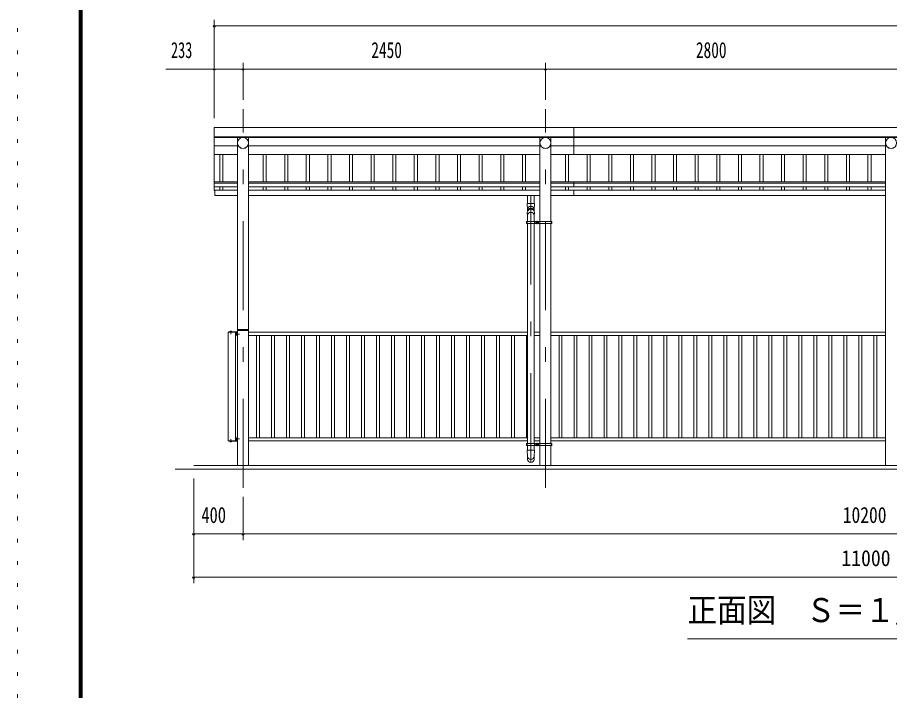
# Model space of a CAD drawing. Units: millimetres, scale not verified, with parts at other scales. Extents: x -27014 to 27021, y -10500 to 10500.
# Drawn here: x -2679 to 4386, y 0 to 5457 of the extents above; entities that cross this region are included whole.
import ezdxf
from ezdxf.enums import TextEntityAlignment as Align

# ---------------------------------------------------------------- set-up
doc = ezdxf.new("R2010")
doc.units = ezdxf.units.MM
doc.header["$LTSCALE"] = 60
doc.linetypes.add('USER3', pattern=[24, 12, -5, 2, -5])
doc.linetypes.add('USER4', pattern=[3, 0.5, -2.5])
for name, color, linetype, lineweight in [('0-2_1-05BOLD', 7, 'Continuous', 18), ('0-3_1-25CENTER', 3, 'USER3', 18), ('0-4_1-45THIN', 4, 'Continuous', 18), ('0-5_1-55DIM', 3, 'Continuous', 18), ('0-C_F-F1PAPER', 5, 'Continuous', 18), ('0-D_F-E_J_ADD', 5, 'USER4', 18)]:
    doc.layers.add(name, color=color, linetype=linetype, lineweight=lineweight)
doc.styles.add('ＭＳ ゴシック', font='')
doc.styles.get('ＭＳ ゴシック').set_extended_font_data('MS Gothic')

msp = doc.modelspace()

# ---------------------------------------------------------------- linework, layer by layer
at = {"layer": '0-2_1-05BOLD'}
for p, q in [((1828.88, 4563.67), (1828.88, 4345.48)), ((-1084.12, 4488.53), (9581.88, 4488.53)), ((9581.89, 4484.46), (-1084.12, 4484.46)), ((-895.67, 1824.67), (-895.67, 4484.46)), ((-806.57, 4484.46), (-806.57, 1824.67)), ((1554.33, 3802.67), (1554.33, 4484.46)), ((1643.43, 4484.46), (1643.43, 3802.67)), ((4354.33, 1824.67), (4354.33, 4484.46)), ((-895.67, 4414.97), (-1084.12, 4414.97)), ((1554.33, 4414.97), (-806.57, 4414.97)), ((4354.33, 4414.97), (1643.43, 4414.97)), ((-1084.12, 4345.48), (-895.67, 4345.48)), ((-806.57, 4345.48), (1554.33, 4345.48)), ((1643.43, 4345.48), (4354.33, 4345.48)), ((-895.67, 4123.86), (-1084.12, 4123.86)), ((-1084.12, 4113.43), (-895.67, 4113.43)), ((1554.33, 4123.86), (-806.57, 4123.86)), ((-806.57, 4113.43), (1554.33, 4113.43)), ((4354.33, 4123.86), (1643.43, 4123.86)), ((1643.43, 4113.43), (4354.33, 4113.43)), ((1828.88, 4083.82), (1828.88, 4123.86)), ((-895.67, 4083.82), (-1084.12, 4083.82)), ((-1079.12, 4054.91), (-1084.12, 4054.91)), ((1554.33, 4083.82), (-806.57, 4083.82)), ((-806.57, 4057.49), (1554.33, 4057.49)), ((4354.33, 4083.82), (1643.43, 4083.82)), ((1643.43, 4057.49), (4354.33, 4057.49)), ((1828.88, 4012.49), (1828.88, 4057.49)), ((1554.33, 4012.49), (-806.57, 4012.49)), ((1453.38, 3947.34), (1453.38, 4012.49)), ((1508.38, 4012.49), (1508.38, 3947.34)), ((4354.33, 4012.49), (1643.43, 4012.49)), ((1451.39, 3876.13), (1453.38, 3850.17)), ((1453.38, 3850.17), (1453.38, 3802.67)), ((1508.38, 3850.17), (1510.38, 3876.01)), ((1508.38, 3802.67), (1508.38, 3850.17)), ((1445.68, 3794.67), (1451.78, 3794.67)), ((1451.78, 3802.67), (1451.78, 3786.67)), ((1453.38, 3786.67), (1453.38, 2002.67)), ((1508.38, 2002.67), (1508.38, 3786.67)), ((1509.98, 3786.67), (1509.98, 3802.67)), ((1552.73, 3786.67), (1552.73, 3802.67)), ((1554.33, 2002.67), (1554.33, 3786.67)), ((1643.43, 3786.67), (1643.43, 2002.67)), ((1645.03, 3802.67), (1645.03, 3786.67)), ((1645.03, 3794.67), (1651.13, 3794.67)), ((-953.55, 2909.47), (-953.55, 2912.96)), ((-947.78, 2912.96), (-947.78, 2909.47)), ((-911.87, 2904.67), (-911.87, 2024.67)), ((-806.57, 2919.67), (-895.67, 2919.67)), ((-892.67, 2927.67), (-809.57, 2927.67)), ((1453.38, 2904.67), (-806.56, 2904.67)), ((1508.38, 2904.67), (1554.34, 2904.67)), ((1643.44, 2904.67), (4354.34, 2904.67)), ((-902.47, 2893.42), (-907.27, 2893.42)), ((-907.27, 2885.92), (-902.47, 2885.92)), ((-900.47, 2891.67), (-902.47, 2889.67)), ((-902.47, 2887.67), (-900.47, 2889.67)), ((-806.56, 2879.67), (1453.38, 2879.67)), ((1554.34, 2879.67), (1508.38, 2879.67)), ((4354.34, 2879.67), (1643.44, 2879.67)), ((-806.56, 2049.67), (1453.38, 2049.67)), ((1508.38, 2049.67), (1554.34, 2049.67)), ((4354.34, 2049.67), (1643.44, 2049.67)), ((-953.55, 2019.87), (-953.55, 2016.38)), ((-947.78, 2016.38), (-947.78, 2019.87)), ((-907.27, 2043.42), (-902.47, 2043.42)), ((-902.47, 2035.92), (-907.27, 2035.92)), ((-902.47, 2041.67), (-900.47, 2039.67)), ((-900.47, 2037.67), (-902.47, 2039.67)), ((1453.38, 2024.67), (-806.56, 2024.67)), ((1445.68, 1994.67), (1451.78, 1994.67)), ((1451.78, 2002.67), (1451.78, 1986.67)), ((1453.38, 1986.67), (1453.38, 1949.76)), ((1554.34, 2024.67), (1508.38, 2024.67)), ((1508.38, 1986.67), (1508.38, 1949.76)), ((1509.98, 2002.67), (1509.98, 1986.67)), ((1552.73, 1986.67), (1552.73, 2002.67)), ((1554.33, 1824.67), (1554.33, 1986.67)), ((1643.43, 1986.67), (1643.43, 1824.67)), ((1643.44, 2024.67), (4354.34, 2024.67)), ((1645.03, 2002.67), (1645.03, 1986.67)), ((1645.03, 1994.67), (1651.13, 1994.67)), ((9898.88, 1794.67), (-1401.11, 1794.67))]:
    msp.add_line(p, q, dxfattribs=at)
for points in [[(-1084.12, 4054.91), (-1084.12, 4563.67), (9581.88, 4563.67), (9581.88, 4054.91), (9576.88, 4054.91)], [(-895.67, 4012.49), (-1079.12, 4012.49), (-1079.12, 4057.49), (-895.67, 4057.49)], [(1510.38, 3947.34), (1451.38, 3947.34), (1453.38, 3897.68), (1453.38, 3885.11)], [(1508.38, 3885.11), (1508.38, 3897.68), (1510.38, 3947.34)], [(-899.87, 2024.67), (-971.87, 2024.67), (-971.87, 2904.67), (-899.87, 2904.67)], [(-899.87, 2907.87), (-965.67, 2907.87), (-965.67, 2904.67)], [(-956.92, 2907.87), (-956.92, 2909.47), (-944.42, 2909.47), (-944.42, 2907.87)], [(-944.89, 2909.47), (-944.89, 2912.96), (-945.77, 2913.47), (-955.57, 2913.47), (-956.44, 2912.96), (-956.44, 2909.47)], [(-902.47, 2882.16), (-907.27, 2882.16), (-907.97, 2883.37), (-907.97, 2895.97), (-907.27, 2897.18), (-902.47, 2897.18)], [(-900.47, 2897.47), (-902.47, 2897.47), (-902.47, 2881.87), (-900.47, 2881.87)], [(-898.87, 2881.17), (-900.47, 2881.17), (-900.47, 2898.17), (-898.87, 2898.17)], [(-898.87, 2903.67), (-898.87, 2872.87), (-895.67, 2872.87)], [(-898.87, 2025.67), (-898.87, 2056.47), (-895.67, 2056.47)], [(-899.87, 2021.47), (-965.67, 2021.47), (-965.67, 2024.67)], [(-956.92, 2021.47), (-956.92, 2019.87), (-944.42, 2019.87), (-944.42, 2021.47)], [(-944.89, 2019.87), (-944.89, 2016.38), (-945.77, 2015.87), (-955.57, 2015.87), (-956.44, 2016.38), (-956.44, 2019.87)], [(-902.47, 2047.18), (-907.27, 2047.18), (-907.97, 2045.97), (-907.97, 2033.37), (-907.27, 2032.17), (-902.47, 2032.17)], [(-900.47, 2031.87), (-902.47, 2031.87), (-902.47, 2047.47), (-900.47, 2047.47)], [(-898.87, 2048.17), (-900.47, 2048.17), (-900.47, 2031.17), (-898.87, 2031.17)], [(1451.38, 1949.76), (1510.38, 1949.76), (1508.38, 1900.1), (1508.38, 1874.25)], [(1453.38, 1874.25), (1453.38, 1900.1), (1451.38, 1949.76)], [(-1251.12, 1824.67), (9748.88, 1824.67), (9748.88, 1794.67)]]:
    msp.add_lwpolyline(points, dxfattribs=at)
for points in [[(1445.68, 3802.67), (1651.13, 3802.67), (1651.13, 3786.67), (1445.68, 3786.67)], [(1526.36, 3797.56), (1526.36, 3791.78), (1531.36, 3788.9), (1536.36, 3791.78), (1536.36, 3797.56), (1531.36, 3800.44)], [(1445.68, 1986.67), (1445.68, 2002.67), (1651.13, 2002.67), (1651.13, 1986.67)], [(1526.36, 1991.78), (1531.36, 1988.9), (1536.36, 1991.78), (1536.36, 1997.56), (1531.36, 2000.44), (1526.36, 1997.56)]]:
    msp.add_lwpolyline(points, close=True, dxfattribs=at)
for centre, radius in [((-851.12, 4439.91), 44.55), ((1598.88, 4439.91), 44.55), ((4398.88, 4439.91), 44.55), ((1531.36, 3794.67), 6.25), ((1531.36, 3794.67), 4.9), ((1531.36, 1994.67), 6.25), ((1531.36, 1994.67), 4.9)]:
    msp.add_circle(centre, radius, dxfattribs=at)
for centre, radius, start, end in [((-851.12, 4439.22), 44.55, 180, 0), ((1598.88, 4439.22), 44.55, 180, 0), ((4398.88, 4439.22), 44.55, 180, 0), ((1480.88, 3874.29), 29.55, 3.56303, 176.43697), ((1480.88, 3897.97), 27.55, 3.55867, 176.44133), ((1480.88, 3882.8), 27.55, 3.55867, 176.44133), ((1480.88, 3849.19), 27.55, 3.55867, 176.44133), ((-955, 2911.15), 2.32, 51.45377, 90), ((-950.67, 2904.96), 8.51, 70.16867, 109.82912), ((-946.34, 2911.15), 2.32, 90, 128.53143), ((-899.87, 2903.67), 4.2, 0, 90), ((-899.87, 2903.67), 1, 0, 90), ((-892.67, 2924.67), 3, 90, 180), ((-809.57, 2924.67), 3, 0, 90), ((-905.09, 2895.3), 2.88, 180, 220.72682), ((-897.51, 2889.67), 10.46, 158.9763, 201.02541), ((-905.09, 2884.04), 2.88, 139.27318, 180), ((-955, 2018.19), 2.32, 270, 308.54623), ((-950.67, 2024.38), 8.51, 250.17088, 289.83133), ((-946.34, 2018.19), 2.32, 231.46857, 270), ((-905.09, 2045.3), 2.88, 180, 220.72682), ((-897.51, 2039.67), 10.46, 158.97459, 201.0237), ((-905.09, 2034.04), 2.88, 139.27318, 180), ((-899.87, 2025.67), 1, 270, 0), ((-899.87, 2025.67), 4.2, 270, 0), ((1480.88, 1901.08), 27.55, 183.55867, 356.44133), ((1480.88, 1875.97), 27.55, 183.56303, 356.43697)]:
    msp.add_arc(centre, radius, start, end, dxfattribs=at)
at = {"layer": '0-3_1-25CENTER'}
for p, q in [((-851.12, 1644.67), (-851.12, 4714.67)), ((1598.88, 1644.67), (1598.88, 4714.67)), ((1480.88, 4012.49), (1480.88, 1836.31)), ((1543.86, 3794.67), (1518.86, 3794.67)), ((1531.36, 3807.17), (1531.36, 3782.17)), ((-950.67, 2890.19), (-950.67, 2916.38)), ((-880.06, 2889.67), (-911.97, 2889.67)), ((-950.67, 2039.15), (-950.67, 2012.96)), ((-911.97, 2039.67), (-880.06, 2039.67)), ((1518.86, 1994.67), (1543.86, 1994.67)), ((1531.36, 1982.17), (1531.36, 2007.17))]:
    msp.add_line(p, q, dxfattribs=at)
at = {"layer": '0-4_1-45THIN'}
for p, q in [((-1038.62, 4123.86), (-1038.62, 4345.48)), ((-1013.62, 4345.48), (-1013.62, 4123.86)), ((-688.61, 4345.48), (-688.61, 4123.86)), ((-663.61, 4123.86), (-663.61, 4345.48)), ((-513.61, 4123.86), (-513.61, 4345.48)), ((-488.61, 4345.48), (-488.61, 4123.86)), ((-338.61, 4345.48), (-338.61, 4123.86)), ((-313.61, 4123.86), (-313.61, 4345.48)), ((-163.61, 4123.86), (-163.61, 4345.48)), ((-138.61, 4345.48), (-138.61, 4123.86)), ((11.39, 4345.48), (11.39, 4123.86)), ((36.39, 4123.86), (36.39, 4345.48)), ((186.39, 4123.86), (186.39, 4345.48)), ((211.39, 4345.48), (211.39, 4123.86)), ((361.39, 4345.48), (361.39, 4123.86)), ((386.39, 4123.86), (386.39, 4345.48)), ((536.39, 4123.86), (536.39, 4345.48)), ((561.39, 4345.48), (561.39, 4123.86)), ((711.39, 4345.48), (711.39, 4123.86)), ((736.39, 4123.86), (736.39, 4345.48)), ((886.39, 4123.86), (886.39, 4345.48)), ((911.39, 4345.48), (911.39, 4123.86)), ((1061.38, 4345.48), (1061.38, 4123.86)), ((1086.39, 4123.86), (1086.39, 4345.48)), ((1236.39, 4123.86), (1236.39, 4345.48)), ((1261.39, 4345.48), (1261.39, 4123.86)), ((1411.38, 4345.48), (1411.38, 4123.86)), ((1436.39, 4123.86), (1436.39, 4345.48)), ((1761.39, 4123.86), (1761.39, 4345.48)), ((1786.39, 4345.48), (1786.39, 4123.86)), ((1936.38, 4345.48), (1936.38, 4123.86)), ((1961.38, 4123.86), (1961.38, 4345.48)), ((2111.38, 4123.86), (2111.38, 4345.48)), ((2136.38, 4345.48), (2136.38, 4123.86)), ((2286.38, 4345.48), (2286.38, 4123.86)), ((2311.39, 4123.86), (2311.39, 4345.48)), ((2461.38, 4123.86), (2461.38, 4345.48)), ((2486.39, 4345.48), (2486.39, 4123.86)), ((2636.38, 4345.48), (2636.38, 4123.86)), ((2661.38, 4123.86), (2661.38, 4345.48)), ((2811.38, 4123.86), (2811.38, 4345.48)), ((2836.38, 4345.48), (2836.38, 4123.86)), ((2986.38, 4345.48), (2986.38, 4123.86)), ((3011.38, 4123.86), (3011.38, 4345.48)), ((3161.38, 4123.86), (3161.38, 4345.48)), ((3186.38, 4345.48), (3186.38, 4123.86)), ((3336.38, 4345.48), (3336.38, 4123.86)), ((3361.38, 4123.86), (3361.38, 4345.48)), ((3511.38, 4123.86), (3511.38, 4345.48)), ((3536.38, 4345.48), (3536.38, 4123.86)), ((3686.38, 4345.48), (3686.38, 4123.86)), ((3711.39, 4123.86), (3711.39, 4345.48)), ((3861.38, 4123.86), (3861.38, 4345.48)), ((3886.39, 4345.48), (3886.39, 4123.86)), ((4036.38, 4345.48), (4036.38, 4123.86)), ((4061.39, 4123.86), (4061.39, 4345.48)), ((4211.38, 4123.86), (4211.38, 4345.48)), ((4236.38, 4345.48), (4236.38, 4123.86)), ((-1038.62, 4057.49), (-1038.62, 4083.82)), ((-1013.62, 4083.82), (-1013.62, 4057.49)), ((-688.61, 4083.82), (-688.61, 4057.49)), ((-663.61, 4057.49), (-663.61, 4083.82)), ((-513.61, 4057.49), (-513.61, 4083.82)), ((-488.61, 4083.82), (-488.61, 4057.49)), ((-338.61, 4083.82), (-338.61, 4057.49)), ((-313.61, 4057.49), (-313.61, 4083.82)), ((-163.61, 4057.49), (-163.61, 4083.82)), ((-138.61, 4083.82), (-138.61, 4057.49)), ((11.39, 4083.82), (11.39, 4057.49)), ((36.39, 4057.49), (36.39, 4083.82)), ((186.39, 4057.49), (186.39, 4083.82)), ((211.39, 4083.82), (211.39, 4057.49)), ((361.39, 4083.82), (361.39, 4057.49)), ((386.39, 4057.49), (386.39, 4083.82)), ((536.39, 4057.49), (536.39, 4083.82)), ((561.39, 4083.82), (561.39, 4057.49)), ((711.39, 4083.82), (711.39, 4057.49)), ((736.39, 4057.49), (736.39, 4083.82)), ((886.39, 4057.49), (886.39, 4083.82)), ((911.39, 4083.82), (911.39, 4057.49)), ((1061.38, 4083.82), (1061.38, 4057.49)), ((1086.39, 4057.49), (1086.39, 4083.82)), ((1236.39, 4057.49), (1236.39, 4083.82)), ((1261.39, 4083.82), (1261.39, 4057.49)), ((1411.38, 4083.82), (1411.38, 4057.49)), ((1436.39, 4057.49), (1436.39, 4083.82)), ((1761.39, 4057.49), (1761.39, 4083.82)), ((1786.39, 4083.82), (1786.39, 4057.49)), ((1936.38, 4083.82), (1936.38, 4057.49)), ((1961.38, 4057.49), (1961.38, 4083.82)), ((2111.38, 4057.49), (2111.38, 4083.82)), ((2136.38, 4083.82), (2136.38, 4057.49)), ((2286.38, 4083.82), (2286.38, 4057.49)), ((2311.39, 4057.49), (2311.39, 4083.82)), ((2461.38, 4057.49), (2461.38, 4083.82)), ((2486.39, 4083.82), (2486.39, 4057.49)), ((2636.38, 4083.82), (2636.38, 4057.49)), ((2661.38, 4057.49), (2661.38, 4083.82)), ((2811.38, 4057.49), (2811.38, 4083.82)), ((2836.38, 4083.82), (2836.38, 4057.49)), ((2986.38, 4083.82), (2986.38, 4057.49)), ((3011.38, 4057.49), (3011.38, 4083.82)), ((3161.38, 4057.49), (3161.38, 4083.82)), ((3186.38, 4083.82), (3186.38, 4057.49)), ((3336.38, 4083.82), (3336.38, 4057.49)), ((3361.38, 4057.49), (3361.38, 4083.82)), ((3511.38, 4057.49), (3511.38, 4083.82)), ((3536.38, 4083.82), (3536.38, 4057.49)), ((3686.38, 4083.82), (3686.38, 4057.49)), ((3711.39, 4057.49), (3711.39, 4083.82)), ((3861.38, 4057.49), (3861.38, 4083.82)), ((3886.39, 4083.82), (3886.39, 4057.49)), ((4036.38, 4083.82), (4036.38, 4057.49)), ((4061.39, 4057.49), (4061.39, 4083.82)), ((4211.38, 4057.49), (4211.38, 4083.82)), ((4236.38, 4083.82), (4236.38, 4057.49)), ((-741.62, 2879.67), (-741.62, 2049.67)), ((-717.61, 2049.67), (-717.61, 2879.67)), ((-620.11, 2879.67), (-620.11, 2049.67)), ((-596.11, 2049.67), (-596.11, 2879.67)), ((-498.61, 2879.67), (-498.61, 2049.67)), ((-474.62, 2049.67), (-474.62, 2879.67)), ((-377.11, 2879.67), (-377.11, 2049.67)), ((-353.11, 2049.67), (-353.11, 2879.67)), ((-255.61, 2879.67), (-255.61, 2049.67)), ((-231.61, 2049.67), (-231.61, 2879.67)), ((-134.11, 2879.67), (-134.11, 2049.67)), ((-110.11, 2049.67), (-110.11, 2879.67)), ((-12.61, 2879.67), (-12.61, 2049.67)), ((11.38, 2049.67), (11.38, 2879.67)), ((108.89, 2879.67), (108.89, 2049.67)), ((132.89, 2049.67), (132.89, 2879.67)), ((230.38, 2879.67), (230.38, 2049.67)), ((254.39, 2049.67), (254.39, 2879.67)), ((351.89, 2879.67), (351.89, 2049.67)), ((375.89, 2049.67), (375.89, 2879.67)), ((473.39, 2879.67), (473.39, 2049.67)), ((497.38, 2049.67), (497.38, 2879.67)), ((594.89, 2879.67), (594.89, 2049.67)), ((618.89, 2049.67), (618.89, 2879.67)), ((716.38, 2879.67), (716.38, 2049.67)), ((740.39, 2049.67), (740.39, 2879.67)), ((837.89, 2879.67), (837.89, 2049.67)), ((861.89, 2049.67), (861.89, 2879.67)), ((959.39, 2879.67), (959.39, 2049.67)), ((983.39, 2049.67), (983.39, 2879.67)), ((1080.89, 2879.67), (1080.89, 2049.67)), ((1104.89, 2049.67), (1104.89, 2879.67)), ((1202.38, 2879.67), (1202.38, 2049.67)), ((1226.39, 2049.67), (1226.39, 2879.67)), ((1323.89, 2879.67), (1323.89, 2049.67)), ((1347.89, 2049.67), (1347.89, 2879.67)), ((1445.39, 2879.67), (1445.39, 2049.67)), ((1708.39, 2049.67), (1708.39, 2879.67)), ((1732.39, 2879.67), (1732.39, 2049.67)), ((1829.89, 2049.67), (1829.89, 2879.67)), ((1853.89, 2879.67), (1853.89, 2049.67)), ((1951.39, 2049.67), (1951.39, 2879.67)), ((1975.39, 2879.67), (1975.39, 2049.67)), ((2072.89, 2049.67), (2072.89, 2879.67)), ((2096.89, 2879.67), (2096.89, 2049.67)), ((2194.39, 2049.67), (2194.39, 2879.67)), ((2218.39, 2879.67), (2218.39, 2049.67)), ((2315.89, 2049.67), (2315.89, 2879.67)), ((2339.89, 2879.67), (2339.89, 2049.67)), ((2437.39, 2049.67), (2437.39, 2879.67)), ((2461.39, 2879.67), (2461.39, 2049.67)), ((2558.89, 2049.67), (2558.89, 2879.67)), ((2582.89, 2879.67), (2582.89, 2049.67)), ((2680.39, 2049.67), (2680.39, 2879.67)), ((2704.39, 2879.67), (2704.39, 2049.67)), ((2801.89, 2049.67), (2801.89, 2879.67)), ((2825.89, 2879.67), (2825.89, 2049.67)), ((2923.39, 2049.67), (2923.39, 2879.67)), ((2947.39, 2879.67), (2947.39, 2049.67)), ((3044.89, 2049.67), (3044.89, 2879.67)), ((3068.89, 2879.67), (3068.89, 2049.67)), ((3166.39, 2049.67), (3166.39, 2879.67)), ((3190.39, 2879.67), (3190.39, 2049.67)), ((3287.89, 2049.67), (3287.89, 2879.67)), ((3311.89, 2879.67), (3311.89, 2049.67)), ((3409.39, 2049.67), (3409.39, 2879.67)), ((3433.39, 2879.67), (3433.39, 2049.67)), ((3530.89, 2049.67), (3530.89, 2879.67)), ((3554.89, 2879.67), (3554.89, 2049.67)), ((3652.39, 2049.67), (3652.39, 2879.67)), ((3676.39, 2879.67), (3676.39, 2049.67)), ((3773.89, 2049.67), (3773.89, 2879.67)), ((3797.89, 2879.67), (3797.89, 2049.67)), ((3895.39, 2049.67), (3895.39, 2879.67)), ((3919.39, 2879.67), (3919.39, 2049.67)), ((4016.89, 2049.67), (4016.89, 2879.67)), ((4040.89, 2879.67), (4040.89, 2049.67)), ((4138.39, 2049.67), (4138.39, 2879.67)), ((4162.39, 2879.67), (4162.39, 2049.67)), ((4259.89, 2049.67), (4259.89, 2879.67)), ((4283.89, 2879.67), (4283.89, 2049.67))]:
    msp.add_line(p, q, dxfattribs=at)
at = {"layer": '0-5_1-55DIM'}
for p, q in [((-1074.12, 5388.67), (-1094.12, 5388.67)), ((-1084.12, 4639.67), (-1084.12, 5438.67)), ((-1084.12, 5388.67), (9581.88, 5388.67)), ((-851.12, 4789.67), (-851.12, 5088.67)), ((1598.88, 4789.67), (1598.88, 5088.67)), ((9974.38, 5038.67), (-1476.62, 5038.67)), ((-1074.12, 5038.67), (-1094.12, 5038.67)), ((-841.12, 5038.67), (-861.12, 5038.67)), ((1608.88, 5038.67), (1588.88, 5038.67)), ((-1251.12, 869.67), (-1251.12, 1719.67)), ((-851.11, 1219.67), (-851.11, 1569.67)), ((-1241.12, 1269.67), (-1261.12, 1269.67)), ((-1251.12, 1269.67), (9748.88, 1269.67)), ((-841.11, 1269.67), (-861.11, 1269.67)), ((-1241.12, 919.67), (-1261.12, 919.67)), ((9748.88, 919.67), (-1251.12, 919.67)), ((2748.88, 419.67), (5748.88, 419.67))]:
    msp.add_line(p, q, dxfattribs=at)
for centre in [(-1084.12, 5388.67), (-1084.12, 5038.67), (-851.12, 5038.67), (1598.88, 5038.67), (-1251.12, 1269.67), (-851.11, 1269.67), (-1251.12, 919.67)]:
    msp.add_arc(centre, 10, 180, 0, dxfattribs=at)
at = {"layer": '0-C_F-F1PAPER'}
for points in [[(26521.22, -10000), (-2178.78, -10000), (-2178.78, 10100), (26521.22, 10100)], [(26518.72, -9997.5), (26518.72, 10097.5), (-2176.28, 10097.5), (-2176.28, -9997.5)], [(26516.22, -9995), (26516.22, 10095), (-2173.78, 10095), (-2173.78, -9995)], [(26513.72, -9992.5), (-2171.28, -9992.5), (-2171.28, 10092.5), (26513.72, 10092.5)], [(26511.22, -9990), (26511.22, 10090), (-2168.78, 10090), (-2168.78, -9990)], [(26508.72, -9987.5), (-2166.28, -9987.5), (-2166.28, 10087.5), (26508.72, 10087.5)], [(26506.22, -9985), (26506.22, 10085), (-2163.78, 10085), (-2163.78, -9985)], [(26503.72, -9982.5), (-2161.28, -9982.5), (-2161.28, 10082.5), (26503.72, 10082.5)], [(26501.22, -9980), (-2158.78, -9980), (-2158.78, 10080), (26501.22, 10080)], [(26498.72, -9977.5), (-2156.28, -9977.5), (-2156.28, 10077.5), (26498.72, 10077.5)], [(26496.22, -9975), (26496.22, 10075), (-2153.78, 10075), (-2153.78, -9975)]]:
    msp.add_lwpolyline(points, close=True, dxfattribs=at)
at = {"layer": '0-D_F-E_J_ADD'}
msp.add_lwpolyline([(27021.22, -10500), (-2678.78, -10500), (-2678.78, 10500), (27021.22, 10500)], close=True, dxfattribs=at)

# ---------------------------------------------------------------- texts
at = {"layer": '0-5_1-55DIM', "color": 7, "style": 'ＭＳ ゴシック'}
for s, height, width, p in [('233', 130.2, 0.65, (-1434.79, 5088.67)), ('2450', 130.2, 0.7, (187.87, 5088.67)), ('2800', 130.2, 0.7, (2817.61, 5088.67)), ('400', 130.2, 0.75, (-1188.74, 1319.67)), ('10200', 130.2, 0.8, (4007.15, 1319.67)), ('11000', 130.2, 0.9, (3995.84, 969.67)), ('正面図\u3000Ｓ＝１／５０', 195.4, 0.9, (2748.88, 496.31))]:
    msp.add_text(s, height=height, dxfattribs=dict(at, width=width)).set_placement(p, align=Align.BOTTOM_LEFT)

doc.saveas('drawing.dxf')
